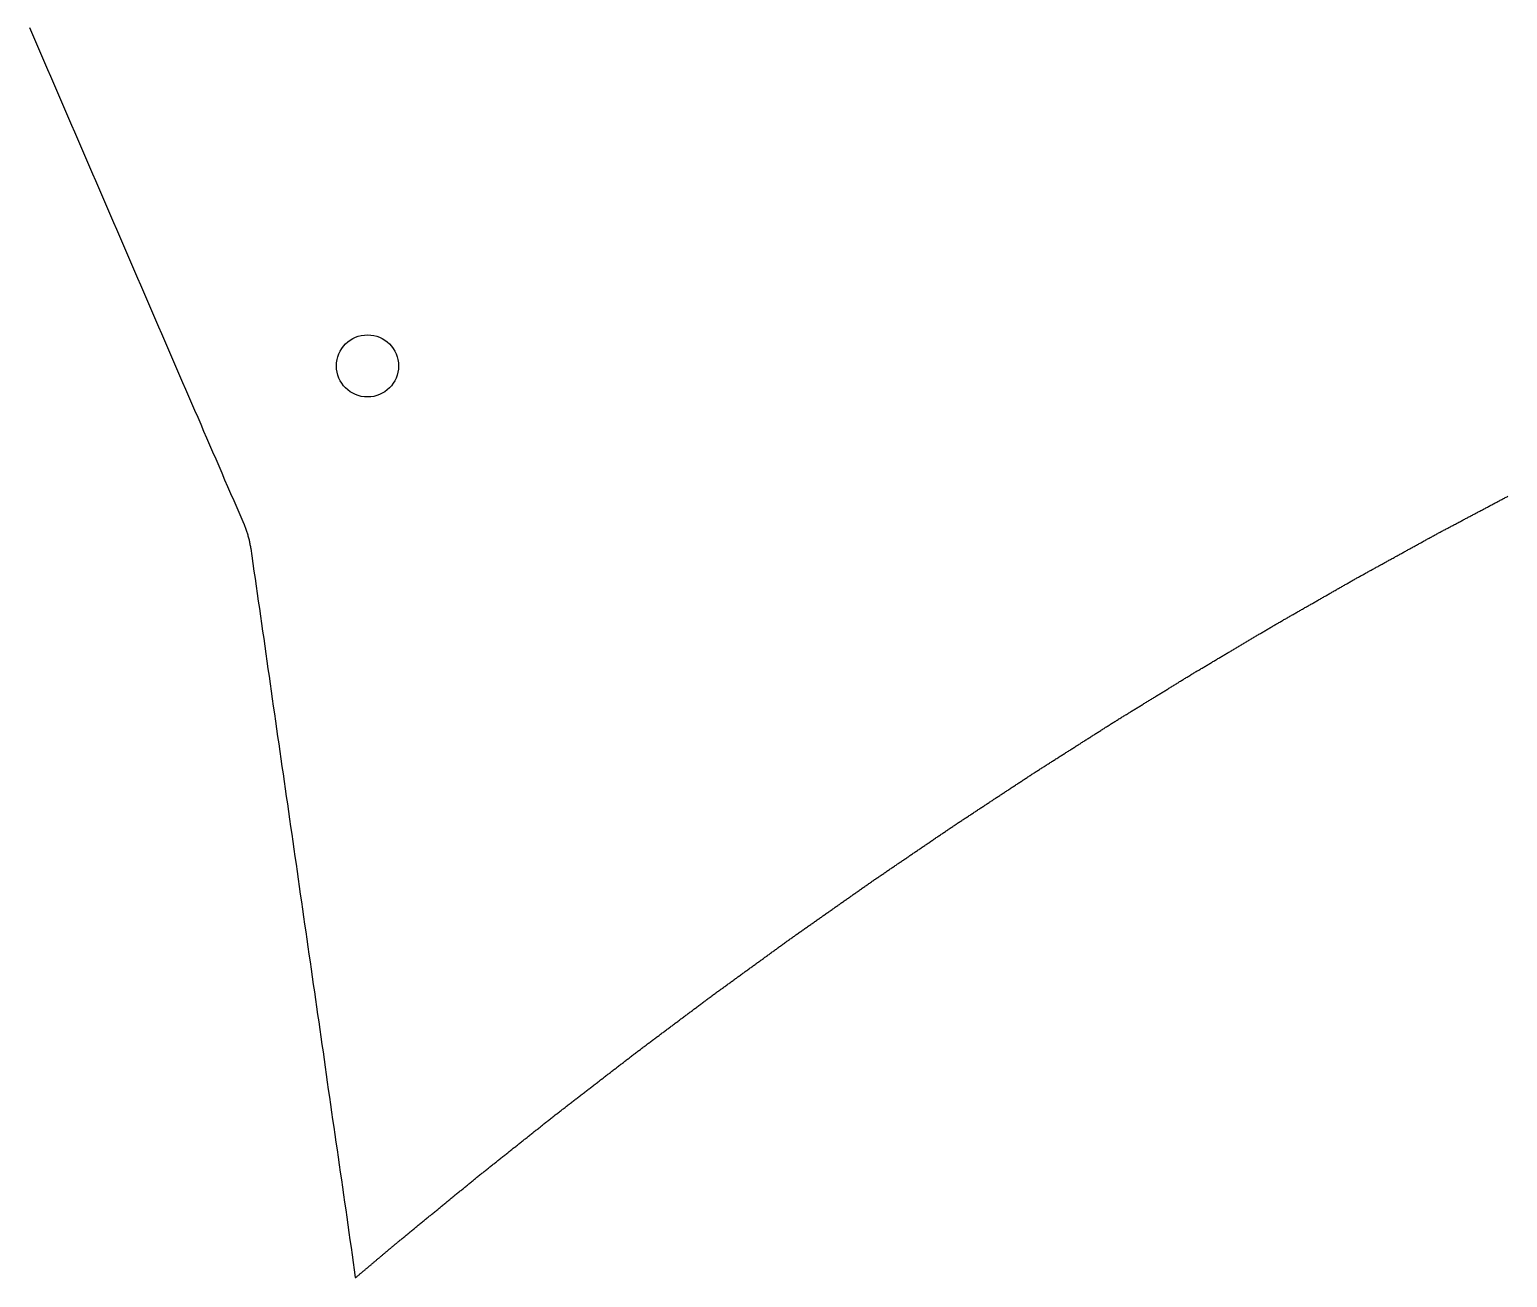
# Model space of a CAD drawing. Extents: x 2 to 292, y 1 to 254.
# Drawn here: x 115.99 to 131.33, y 1.01 to 13.96 of the extents above; entities that cross this region are included whole.
import ezdxf

# ---------------------------------------------------------------- set-up
doc = ezdxf.new("R2010")
doc.units = 0
doc.layers.get('0').update_dxf_attribs({"linetype": 'CONTINUOUS'})
doc.layers.add('DRILLING', color=3, linetype='CONTINUOUS')

msp = doc.modelspace()

# ---------------------------------------------------------------- linework, layer by layer
for points in [[(115.99, 13.9808, 0), (116.021, 13.9086, 0), (116.052, 13.8364, 0), (116.083, 13.7642, 0), (116.114, 13.692, 0), (116.145, 13.6198, 0), (116.177, 13.5476, 0), (116.208, 13.4754, 0), (116.239, 13.4032, 0), (116.27, 13.3311, 0), (116.301, 13.2589, 0), (116.332, 13.1867, 0), (116.364, 13.1145, 0), (116.395, 13.0423, 0), (116.426, 12.9701, 0), (116.457, 12.8979, 0), (116.488, 12.8257, 0), (116.519, 12.7535, 0), (116.551, 12.6814, 0), (116.582, 12.6092, 0), (116.613, 12.537, 0), (116.644, 12.4648, 0), (116.675, 12.3926, 0), (116.706, 12.3204, 0), (116.738, 12.2482, 0), (116.769, 12.176, 0), (116.8, 12.1038, 0), (116.831, 12.0317, 0), (116.862, 11.9595, 0), (116.893, 11.8873, 0), (116.924, 11.8151, 0), (116.956, 11.7429, 0), (116.987, 11.6707, 0), (117.018, 11.5985, 0), (117.049, 11.5263, 0), (117.08, 11.4541, 0), (117.111, 11.3819, 0), (117.143, 11.3098, 0), (117.174, 11.2376, 0), (117.205, 11.1654, 0), (117.236, 11.0932, 0), (117.267, 11.021, 0), (117.298, 10.9488, 0), (117.33, 10.8766, 0), (117.361, 10.8044, 0), (117.392, 10.7322, 0), (117.423, 10.6601, 0), (117.454, 10.5879, 0), (117.485, 10.5157, 0), (117.516, 10.4435, 0), (117.548, 10.3713, 0), (117.579, 10.2991, 0), (117.61, 10.2269, 0), (117.641, 10.1547, 0), (117.672, 10.0825, 0), (117.703, 10.0104, 0), (117.735, 9.93816, 0), (117.766, 9.86597, 0), (117.797, 9.79378, 0), (117.828, 9.72159, 0), (117.859, 9.6494, 0), (117.89, 9.57721, 0), (117.922, 9.50503, 0), (117.953, 9.43284, 0), (117.984, 9.36065, 0), (118.015, 9.28846, 0), (118.046, 9.21627, 0), (118.077, 9.14408, 0), (118.109, 9.07189, 0), (118.14, 8.9997, 0), (118.171, 8.92751, 0), (118.202, 8.85532, 0), (118.216, 8.8228, 0), (118.22, 8.81329, 0), (118.224, 8.80373, 0), (118.228, 8.79412, 0), (118.231, 8.78447, 0), (118.235, 8.77478, 0), (118.238, 8.76505, 0), (118.242, 8.75527, 0), (118.245, 8.74547, 0), (118.248, 8.73562, 0), (118.251, 8.72575, 0), (118.254, 8.71584, 0), (118.257, 8.7059, 0), (118.26, 8.69593, 0), (118.263, 8.68593, 0), (118.265, 8.67591, 0), (118.268, 8.66586, 0), (118.27, 8.65579, 0), (118.272, 8.6457, 0), (118.274, 8.63559, 0), (118.277, 8.62546, 0), (118.278, 8.61532, 0), (118.28, 8.60516, 0), (118.282, 8.59498, 0), (118.284, 8.5848, 0), (118.285, 8.57461, 0)], [(118.285, 8.57461, 0), (118.296, 8.4966, 0), (118.308, 8.4186, 0), (118.319, 8.34059, 0), (118.33, 8.26259, 0), (118.341, 8.18459, 0), (118.352, 8.10658, 0), (118.364, 8.02858, 0), (118.375, 7.95057, 0), (118.386, 7.87257, 0), (118.397, 7.79457, 0), (118.408, 7.71656, 0), (118.42, 7.63856, 0), (118.431, 7.56055, 0), (118.442, 7.48255, 0), (118.453, 7.40455, 0), (118.464, 7.32654, 0), (118.476, 7.24854, 0), (118.487, 7.17053, 0), (118.498, 7.09253, 0), (118.509, 7.01453, 0), (118.52, 6.93652, 0), (118.532, 6.85852, 0), (118.543, 6.78051, 0), (118.554, 6.70251, 0), (118.565, 6.62451, 0), (118.576, 6.5465, 0), (118.588, 6.4685, 0), (118.599, 6.39049, 0), (118.61, 6.31249, 0), (118.621, 6.23449, 0), (118.632, 6.15648, 0), (118.644, 6.07848, 0), (118.655, 6.00047, 0), (118.666, 5.92247, 0), (118.677, 5.84447, 0), (118.688, 5.76646, 0), (118.7, 5.68846, 0), (118.711, 5.61045, 0), (118.722, 5.53245, 0), (118.733, 5.45445, 0), (118.744, 5.37644, 0), (118.756, 5.29844, 0), (118.767, 5.22043, 0), (118.778, 5.14243, 0), (118.789, 5.06443, 0), (118.8, 4.98642, 0), (118.812, 4.90842, 0), (118.823, 4.83041, 0), (118.834, 4.75241, 0), (118.845, 4.67441, 0), (118.856, 4.5964, 0), (118.868, 4.5184, 0), (118.879, 4.44039, 0), (118.89, 4.36239, 0), (118.901, 4.28439, 0), (118.912, 4.20638, 0), (118.924, 4.12838, 0), (118.935, 4.05037, 0), (118.946, 3.97237, 0), (118.957, 3.89437, 0), (118.968, 3.81636, 0), (118.98, 3.73836, 0), (118.991, 3.66035, 0), (119.002, 3.58235, 0), (119.013, 3.50435, 0), (119.024, 3.42634, 0), (119.036, 3.34834, 0), (119.047, 3.27033, 0), (119.058, 3.19233, 0), (119.069, 3.11433, 0), (119.08, 3.03632, 0), (119.091, 2.95832, 0), (119.103, 2.88031, 0), (119.114, 2.80231, 0), (119.125, 2.72431, 0), (119.136, 2.6463, 0), (119.147, 2.5683, 0), (119.159, 2.49029, 0), (119.17, 2.41229, 0), (119.181, 2.33429, 0), (119.192, 2.25628, 0), (119.203, 2.17828, 0), (119.215, 2.10027, 0), (119.226, 2.02227, 0), (119.237, 1.94427, 0), (119.248, 1.86626, 0), (119.259, 1.78826, 0), (119.271, 1.71025, 0), (119.282, 1.63225, 0), (119.293, 1.55425, 0), (119.304, 1.47624, 0), (119.315, 1.39824, 0), (119.327, 1.32023, 0), (119.338, 1.24223, 0), (119.349, 1.16423, 0), (119.36, 1.08622, 0), (119.371, 1.00822, 0), (119.377, 1.00813, 0), (119.381, 1.01214, 0), (119.386, 1.01616, 0), (119.391, 1.02017, 0), (119.396, 1.02419, 0), (119.4, 1.0282, 0), (119.405, 1.03222, 0), (119.41, 1.03623, 0), (119.415, 1.04024, 0), (119.419, 1.04426, 0), (119.424, 1.04827, 0), (119.429, 1.05229, 0), (119.434, 1.0563, 0), (119.438, 1.06031, 0), (119.443, 1.06433, 0), (119.448, 1.06834, 0), (119.453, 1.07236, 0), (119.458, 1.07637, 0), (119.462, 1.08038, 0), (119.467, 1.0844, 0), (119.472, 1.08841, 0), (119.477, 1.09243, 0), (119.481, 1.09644, 0), (119.486, 1.10046, 0), (119.491, 1.10447, 0), (119.496, 1.10848, 0), (119.5, 1.1125, 0), (119.505, 1.11651, 0), (119.51, 1.12053, 0), (119.515, 1.12454, 0), (119.519, 1.12855, 0), (119.524, 1.13257, 0), (119.529, 1.13658, 0), (119.534, 1.1406, 0), (119.539, 1.14461, 0), (119.543, 1.14863, 0), (119.548, 1.15264, 0), (119.553, 1.15665, 0), (119.558, 1.16067, 0), (119.562, 1.16468, 0), (119.567, 1.1687, 0), (119.572, 1.17271, 0), (119.577, 1.17672, 0), (119.581, 1.18074, 0), (119.586, 1.18475, 0), (119.591, 1.18877, 0), (119.596, 1.19278, 0), (119.6, 1.19679, 0), (119.605, 1.20081, 0), (119.61, 1.20482, 0), (119.615, 1.20884, 0), (119.62, 1.21285, 0), (119.624, 1.21687, 0), (119.629, 1.22088, 0), (119.634, 1.22489, 0), (119.639, 1.22891, 0), (119.643, 1.23292, 0), (119.648, 1.23694, 0), (119.653, 1.24095, 0), (119.658, 1.24496, 0), (119.662, 1.24898, 0), (119.667, 1.25299, 0), (119.672, 1.25701, 0), (119.677, 1.26102, 0), (119.681, 1.26504, 0), (119.686, 1.26905, 0), (119.691, 1.27306, 0), (119.696, 1.27708, 0), (119.701, 1.28109, 0), (119.705, 1.28511, 0), (119.71, 1.28912, 0), (119.715, 1.29313, 0), (119.72, 1.29715, 0), (119.724, 1.30116, 0), (119.729, 1.30518, 0), (119.734, 1.30919, 0), (119.739, 1.3132, 0), (119.743, 1.31722, 0), (119.748, 1.32123, 0), (119.753, 1.32525, 0), (119.758, 1.32926, 0), (119.762, 1.33328, 0), (119.767, 1.33729, 0), (119.772, 1.3413, 0), (119.777, 1.34532, 0), (119.782, 1.34933, 0), (119.786, 1.35335, 0), (119.791, 1.35736, 0), (119.796, 1.36137, 0), (119.801, 1.36539, 0), (119.805, 1.3694, 0), (119.81, 1.37342, 0), (119.815, 1.37743, 0), (119.82, 1.38145, 0), (119.824, 1.38546, 0), (119.829, 1.38947, 0), (119.834, 1.39349, 0), (119.842, 1.40004, 0), (119.85, 1.40687, 0), (119.859, 1.4137, 0), (119.867, 1.42052, 0), (119.875, 1.42735, 0), (119.884, 1.43418, 0), (119.892, 1.44101, 0), (119.9, 1.44784, 0), (119.909, 1.45467, 0), (119.917, 1.4615, 0), (119.925, 1.46833, 0), (119.934, 1.47516, 0), (119.942, 1.48199, 0), (119.95, 1.48882, 0), (119.959, 1.49565, 0), (119.967, 1.50248, 0), (119.975, 1.50931, 0), (119.984, 1.51614, 0), (119.992, 1.52297, 0), (120, 1.5298, 0), (120.009, 1.53663, 0), (120.017, 1.54346, 0), (120.025, 1.55029, 0), (120.034, 1.55712, 0), (120.042, 1.56395, 0), (120.05, 1.57078, 0), (120.059, 1.57761, 0), (120.067, 1.58444, 0), (120.075, 1.59127, 0), (120.084, 1.5981, 0), (120.092, 1.60493, 0), (120.101, 1.61176, 0), (120.109, 1.61859, 0), (120.117, 1.62542, 0), (120.126, 1.63225, 0), (120.134, 1.63908, 0), (120.142, 1.64591, 0), (120.151, 1.65274, 0), (120.159, 1.65957, 0), (120.167, 1.66639, 0), (120.176, 1.67322, 0), (120.184, 1.68005, 0), (120.192, 1.68688, 0), (120.201, 1.69371, 0), (120.209, 1.70054, 0), (120.217, 1.70737, 0), (120.226, 1.7142, 0), (120.234, 1.72103, 0), (120.242, 1.72786, 0), (120.251, 1.73469, 0), (120.259, 1.74152, 0), (120.267, 1.74835, 0), (120.276, 1.75518, 0), (120.284, 1.76201, 0), (120.292, 1.76884, 0), (120.301, 1.77567, 0), (120.309, 1.7825, 0), (120.317, 1.78933, 0), (120.326, 1.79616, 0), (120.334, 1.80299, 0), (120.342, 1.80982, 0), (120.351, 1.81665, 0), (120.359, 1.82348, 0), (120.367, 1.83031, 0), (120.376, 1.83714, 0), (120.384, 1.84397, 0), (120.393, 1.8508, 0), (120.401, 1.85763, 0), (120.409, 1.86446, 0), (120.418, 1.87129, 0), (120.426, 1.87812, 0), (120.434, 1.88495, 0), (120.443, 1.89178, 0), (120.451, 1.89861, 0), (120.459, 1.90543, 0), (120.468, 1.91226, 0), (120.476, 1.91909, 0), (120.484, 1.92592, 0), (120.493, 1.93275, 0), (120.501, 1.93958, 0), (120.509, 1.94641, 0), (120.518, 1.95324, 0), (120.526, 1.96007, 0), (120.534, 1.9669, 0), (120.543, 1.97373, 0), (120.551, 1.98056, 0), (120.559, 1.98739, 0), (120.568, 1.99422, 0), (120.576, 2.00105, 0), (120.584, 2.00788, 0), (120.593, 2.01471, 0), (120.601, 2.02154, 0), (120.609, 2.02837, 0), (120.618, 2.0352, 0), (120.626, 2.04203, 0), (120.634, 2.04886, 0), (120.643, 2.05569, 0), (120.651, 2.06237, 0), (120.66, 2.06903, 0), (120.668, 2.07569, 0), (120.676, 2.08235, 0), (120.685, 2.08901, 0), (120.693, 2.09566, 0), (120.701, 2.10232, 0), (120.71, 2.10898, 0), (120.718, 2.11564, 0), (120.727, 2.1223, 0), (120.735, 2.12895, 0), (120.743, 2.13561, 0), (120.752, 2.14227, 0), (120.76, 2.14893, 0), (120.768, 2.15559, 0), (120.777, 2.16225, 0), (120.785, 2.1689, 0), (120.794, 2.17556, 0), (120.802, 2.18222, 0), (120.81, 2.18888, 0), (120.819, 2.19554, 0), (120.827, 2.2022, 0), (120.835, 2.20885, 0), (120.844, 2.21551, 0), (120.852, 2.22217, 0), (120.861, 2.22883, 0), (120.869, 2.23549, 0), (120.877, 2.24214, 0), (120.886, 2.2488, 0), (120.894, 2.25546, 0), (120.902, 2.26212, 0), (120.911, 2.26878, 0), (120.919, 2.27544, 0), (120.927, 2.28209, 0), (120.936, 2.28875, 0), (120.944, 2.29541, 0), (120.953, 2.30207, 0), (120.961, 2.30873, 0), (120.969, 2.31539, 0), (120.978, 2.32204, 0), (120.986, 2.3287, 0), (120.994, 2.33536, 0), (121.003, 2.34202, 0), (121.011, 2.34868, 0), (121.02, 2.35533, 0), (121.028, 2.36199, 0), (121.036, 2.36865, 0), (121.045, 2.37531, 0), (121.053, 2.38197, 0), (121.061, 2.38863, 0), (121.07, 2.39528, 0), (121.078, 2.40194, 0), (121.087, 2.4086, 0), (121.095, 2.41526, 0), (121.103, 2.42192, 0), (121.112, 2.42857, 0), (121.12, 2.43523, 0), (121.128, 2.44189, 0), (121.137, 2.44855, 0), (121.145, 2.45521, 0), (121.154, 2.46187, 0), (121.162, 2.46852, 0), (121.17, 2.47518, 0), (121.179, 2.48184, 0), (121.187, 2.4885, 0), (121.195, 2.49516, 0), (121.204, 2.50182, 0), (121.212, 2.50847, 0), (121.221, 2.51513, 0), (121.229, 2.52179, 0), (121.237, 2.52845, 0), (121.246, 2.53511, 0), (121.254, 2.54176, 0), (121.262, 2.54842, 0), (121.271, 2.55508, 0), (121.279, 2.56174, 0), (121.288, 2.5684, 0), (121.296, 2.57506, 0), (121.304, 2.58171, 0), (121.313, 2.58837, 0), (121.321, 2.59503, 0), (121.329, 2.60169, 0), (121.338, 2.60835, 0), (121.346, 2.61501, 0), (121.355, 2.62166, 0), (121.363, 2.62832, 0), (121.371, 2.63498, 0), (121.38, 2.64164, 0), (121.388, 2.6483, 0), (121.396, 2.65495, 0), (121.405, 2.66161, 0), (121.413, 2.66827, 0), (121.422, 2.67493, 0), (121.43, 2.68159, 0), (121.438, 2.68825, 0), (121.447, 2.6949, 0), (121.455, 2.70156, 0), (121.463, 2.70808, 0), (121.472, 2.71457, 0), (121.48, 2.72106, 0), (121.489, 2.72755, 0), (121.497, 2.73403, 0), (121.506, 2.74052, 0), (121.514, 2.74701, 0), (121.522, 2.75349, 0), (121.531, 2.75998, 0), (121.539, 2.76647, 0), (121.548, 2.77296, 0), (121.556, 2.77944, 0), (121.564, 2.78593, 0), (121.573, 2.79242, 0), (121.581, 2.79891, 0), (121.59, 2.80539, 0), (121.598, 2.81188, 0), (121.606, 2.81837, 0), (121.615, 2.82486, 0), (121.623, 2.83134, 0), (121.632, 2.83783, 0), (121.64, 2.84432, 0), (121.648, 2.8508, 0), (121.657, 2.85729, 0), (121.665, 2.86378, 0), (121.674, 2.87027, 0), (121.682, 2.87675, 0), (121.69, 2.88324, 0), (121.699, 2.88973, 0), (121.707, 2.89622, 0), (121.716, 2.9027, 0), (121.724, 2.90919, 0), (121.732, 2.91568, 0), (121.741, 2.92216, 0), (121.749, 2.92865, 0), (121.758, 2.93514, 0), (121.766, 2.94163, 0), (121.775, 2.94811, 0), (121.783, 2.9546, 0), (121.791, 2.96109, 0), (121.8, 2.96758, 0), (121.808, 2.97406, 0), (121.817, 2.98055, 0), (121.825, 2.98704, 0), (121.833, 2.99353, 0), (121.842, 3.00001, 0), (121.85, 3.0065, 0), (121.859, 3.01299, 0), (121.867, 3.01947, 0), (121.875, 3.02596, 0), (121.884, 3.03245, 0), (121.892, 3.03894, 0), (121.901, 3.04542, 0), (121.909, 3.05191, 0), (121.917, 3.0584, 0), (121.926, 3.06489, 0), (121.934, 3.07137, 0), (121.943, 3.07786, 0), (121.951, 3.08435, 0), (121.959, 3.09084, 0), (121.968, 3.09732, 0), (121.976, 3.10381, 0), (121.985, 3.1103, 0), (121.993, 3.11678, 0), (122.001, 3.12327, 0), (122.01, 3.12976, 0), (122.018, 3.13625, 0), (122.027, 3.14273, 0), (122.035, 3.14922, 0), (122.044, 3.15571, 0), (122.052, 3.1622, 0), (122.06, 3.16868, 0), (122.069, 3.17517, 0), (122.077, 3.18166, 0), (122.086, 3.18814, 0), (122.094, 3.19463, 0), (122.102, 3.20112, 0), (122.111, 3.20761, 0), (122.119, 3.21409, 0), (122.128, 3.22058, 0), (122.136, 3.22707, 0), (122.144, 3.23356, 0), (122.153, 3.24004, 0), (122.161, 3.24653, 0), (122.17, 3.25302, 0), (122.178, 3.25951, 0), (122.186, 3.26599, 0), (122.195, 3.27248, 0), (122.203, 3.27897, 0), (122.212, 3.28545, 0), (122.22, 3.29194, 0), (122.228, 3.29843, 0), (122.237, 3.30492, 0), (122.245, 3.3114, 0), (122.254, 3.31789, 0), (122.262, 3.32438, 0), (122.27, 3.33087, 0), (122.279, 3.33723, 0), (122.287, 3.34354, 0), (122.296, 3.34986, 0), (122.304, 3.35618, 0), (122.313, 3.36249, 0), (122.321, 3.36881, 0), (122.33, 3.37513, 0), (122.338, 3.38144, 0), (122.346, 3.38776, 0), (122.355, 3.39408, 0), (122.363, 3.4004, 0), (122.372, 3.40671, 0), (122.38, 3.41303, 0), (122.389, 3.41935, 0), (122.397, 3.42566, 0), (122.405, 3.43198, 0), (122.414, 3.4383, 0), (122.422, 3.44461, 0), (122.431, 3.45093, 0), (122.439, 3.45725, 0), (122.448, 3.46357, 0), (122.456, 3.46988, 0), (122.465, 3.4762, 0), (122.473, 3.48252, 0), (122.481, 3.48883, 0), (122.49, 3.49515, 0), (122.498, 3.50147, 0), (122.507, 3.50778, 0), (122.515, 3.5141, 0), (122.524, 3.52042, 0), (122.532, 3.52674, 0), (122.54, 3.53305, 0), (122.549, 3.53937, 0), (122.557, 3.54569, 0), (122.566, 3.552, 0), (122.574, 3.55832, 0), (122.583, 3.56464, 0), (122.591, 3.57095, 0), (122.6, 3.57727, 0), (122.608, 3.58359, 0), (122.616, 3.58991, 0), (122.625, 3.59622, 0), (122.633, 3.60254, 0), (122.642, 3.60886, 0), (122.65, 3.61517, 0), (122.659, 3.62149, 0), (122.667, 3.62781, 0), (122.675, 3.63412, 0), (122.684, 3.64044, 0), (122.692, 3.64676, 0), (122.701, 3.65308, 0), (122.709, 3.65939, 0), (122.718, 3.66571, 0), (122.726, 3.67203, 0), (122.735, 3.67834, 0), (122.743, 3.68466, 0), (122.751, 3.69098, 0), (122.76, 3.69729, 0), (122.768, 3.70361, 0), (122.777, 3.70993, 0), (122.785, 3.71625, 0), (122.794, 3.72256, 0), (122.802, 3.72888, 0), (122.811, 3.7352, 0), (122.819, 3.74151, 0), (122.827, 3.74783, 0), (122.836, 3.75415, 0), (122.844, 3.76046, 0), (122.853, 3.76678, 0), (122.861, 3.7731, 0), (122.87, 3.77942, 0), (122.878, 3.78573, 0), (122.886, 3.79205, 0), (122.895, 3.79837, 0), (122.903, 3.80468, 0), (122.912, 3.811, 0), (122.92, 3.81732, 0), (122.929, 3.82363, 0), (122.937, 3.82995, 0), (122.946, 3.83627, 0), (122.954, 3.84259, 0), (122.962, 3.8489, 0), (122.971, 3.85522, 0), (122.979, 3.86154, 0), (122.988, 3.86785, 0), (122.996, 3.87417, 0), (123.005, 3.88049, 0), (123.013, 3.88681, 0), (123.021, 3.89312, 0), (123.03, 3.89944, 0), (123.038, 3.90576, 0), (123.047, 3.91207, 0), (123.055, 3.91839, 0), (123.064, 3.92471, 0), (123.072, 3.93102, 0), (123.081, 3.93734, 0), (123.089, 3.94366, 0), (123.097, 3.94986, 0), (123.106, 3.956, 0), (123.114, 3.96215, 0), (123.123, 3.9683, 0), (123.131, 3.97445, 0), (123.14, 3.98059, 0), (123.148, 3.98674, 0), (123.157, 3.99289, 0), (123.165, 3.99903, 0), (123.174, 4.00518, 0), (123.182, 4.01133, 0), (123.191, 4.01748, 0), (123.199, 4.02362, 0), (123.208, 4.02977, 0), (123.216, 4.03592, 0), (123.224, 4.04207, 0), (123.233, 4.04821, 0), (123.241, 4.05436, 0), (123.25, 4.06051, 0), (123.258, 4.06666, 0), (123.267, 4.0728, 0), (123.275, 4.07895, 0), (123.284, 4.0851, 0), (123.292, 4.09124, 0), (123.301, 4.09739, 0), (123.309, 4.10354, 0), (123.318, 4.10969, 0), (123.326, 4.11583, 0), (123.335, 4.12198, 0), (123.343, 4.12813, 0), (123.352, 4.13428, 0), (123.36, 4.14042, 0), (123.368, 4.14657, 0), (123.377, 4.15272, 0), (123.385, 4.15887, 0), (123.394, 4.16501, 0), (123.402, 4.17116, 0), (123.411, 4.17731, 0), (123.419, 4.18345, 0), (123.428, 4.1896, 0), (123.436, 4.19575, 0), (123.445, 4.2019, 0), (123.453, 4.20804, 0), (123.462, 4.21419, 0), (123.47, 4.22034, 0), (123.479, 4.22649, 0), (123.487, 4.23263, 0), (123.496, 4.23878, 0), (123.504, 4.24493, 0), (123.512, 4.25107, 0), (123.521, 4.25722, 0), (123.529, 4.26337, 0), (123.538, 4.26952, 0), (123.546, 4.27566, 0), (123.555, 4.28181, 0), (123.563, 4.28796, 0), (123.572, 4.29411, 0), (123.58, 4.30025, 0), (123.589, 4.3064, 0), (123.597, 4.31255, 0), (123.606, 4.3187, 0), (123.614, 4.32484, 0), (123.623, 4.33099, 0), (123.631, 4.33714, 0), (123.64, 4.34328, 0), (123.648, 4.34943, 0), (123.656, 4.35558, 0), (123.665, 4.36173, 0), (123.673, 4.36787, 0), (123.682, 4.37402, 0), (123.69, 4.38017, 0), (123.699, 4.38632, 0), (123.707, 4.39246, 0), (123.716, 4.39861, 0), (123.724, 4.40476, 0), (123.733, 4.41091, 0), (123.741, 4.41705, 0), (123.75, 4.4232, 0), (123.758, 4.42935, 0), (123.767, 4.43549, 0), (123.775, 4.44164, 0), (123.784, 4.44779, 0), (123.792, 4.45394, 0), (123.8, 4.46008, 0), (123.809, 4.46623, 0), (123.817, 4.47238, 0), (123.826, 4.47853, 0), (123.834, 4.48467, 0), (123.843, 4.49082, 0), (123.851, 4.49697, 0), (123.86, 4.50312, 0), (123.868, 4.50926, 0), (123.877, 4.51541, 0), (123.885, 4.52156, 0), (123.894, 4.5277, 0), (123.902, 4.53385, 0), (123.911, 4.54, 0), (123.919, 4.54604, 0), (123.928, 4.55201, 0), (123.936, 4.55799, 0), (123.945, 4.56397, 0), (123.953, 4.56995, 0), (123.962, 4.57593, 0), (123.97, 4.58191, 0), (123.979, 4.58788, 0), (123.987, 4.59386, 0), (123.996, 4.59984, 0), (124.004, 4.60582, 0), (124.013, 4.6118, 0), (124.021, 4.61778, 0), (124.03, 4.62375, 0), (124.038, 4.62973, 0), (124.047, 4.63571, 0), (124.055, 4.64169, 0), (124.064, 4.64767, 0), (124.072, 4.65365, 0), (124.081, 4.65962, 0), (124.089, 4.6656, 0), (124.098, 4.67158, 0), (124.106, 4.67756, 0), (124.115, 4.68354, 0), (124.123, 4.68951, 0), (124.132, 4.69549, 0), (124.14, 4.70147, 0), (124.149, 4.70745, 0), (124.157, 4.71343, 0), (124.166, 4.71941, 0), (124.174, 4.72538, 0), (124.183, 4.73136, 0), (124.191, 4.73734, 0), (124.2, 4.74332, 0), (124.208, 4.7493, 0), (124.217, 4.75528, 0), (124.225, 4.76125, 0), (124.234, 4.76723, 0), (124.242, 4.77321, 0), (124.251, 4.77919, 0), (124.259, 4.78517, 0), (124.268, 4.79115, 0), (124.276, 4.79712, 0), (124.285, 4.8031, 0), (124.293, 4.80908, 0), (124.302, 4.81506, 0), (124.31, 4.82104, 0), (124.319, 4.82701, 0), (124.327, 4.83299, 0), (124.336, 4.83897, 0), (124.344, 4.84495, 0), (124.353, 4.85093, 0), (124.361, 4.85691, 0), (124.37, 4.86288, 0), (124.378, 4.86886, 0), (124.387, 4.87484, 0), (124.395, 4.88082, 0), (124.404, 4.8868, 0), (124.412, 4.89278, 0), (124.421, 4.89875, 0), (124.429, 4.90473, 0), (124.438, 4.91071, 0), (124.446, 4.91669, 0), (124.455, 4.92267, 0), (124.463, 4.92864, 0), (124.472, 4.93462, 0), (124.48, 4.9406, 0), (124.489, 4.94658, 0), (124.497, 4.95256, 0), (124.506, 4.95854, 0), (124.514, 4.96451, 0), (124.523, 4.97049, 0), (124.531, 4.97647, 0), (124.54, 4.98245, 0), (124.548, 4.98843, 0), (124.557, 4.99441, 0), (124.565, 5.00038, 0), (124.574, 5.00636, 0), (124.582, 5.01234, 0), (124.591, 5.01832, 0), (124.599, 5.0243, 0), (124.608, 5.03028, 0), (124.616, 5.03625, 0), (124.625, 5.04223, 0), (124.633, 5.04821, 0), (124.642, 5.05419, 0), (124.65, 5.06017, 0), (124.659, 5.06614, 0), (124.667, 5.07212, 0), (124.676, 5.0781, 0), (124.684, 5.08408, 0), (124.693, 5.09006, 0), (124.701, 5.09604, 0), (124.71, 5.10201, 0), (124.718, 5.10799, 0), (124.727, 5.11397, 0), (124.735, 5.11995, 0), (124.744, 5.12583, 0), (124.752, 5.13164, 0), (124.761, 5.13745, 0), (124.769, 5.14326, 0), (124.778, 5.14907, 0), (124.786, 5.15488, 0), (124.795, 5.16069, 0), (124.804, 5.1665, 0), (124.812, 5.17231, 0), (124.821, 5.17812, 0), (124.829, 5.18392, 0), (124.838, 5.18973, 0), (124.846, 5.19554, 0), (124.855, 5.20135, 0), (124.863, 5.20716, 0), (124.872, 5.21297, 0), (124.88, 5.21878, 0), (124.889, 5.22459, 0), (124.897, 5.2304, 0), (124.906, 5.23621, 0), (124.914, 5.24202, 0), (124.923, 5.24783, 0), (124.932, 5.25364, 0), (124.94, 5.25945, 0), (124.949, 5.26526, 0), (124.957, 5.27107, 0), (124.966, 5.27688, 0), (124.974, 5.28269, 0), (124.983, 5.2885, 0), (124.991, 5.29431, 0), (125, 5.30012, 0), (125.008, 5.30593, 0), (125.017, 5.31174, 0), (125.025, 5.31755, 0), (125.034, 5.32336, 0), (125.043, 5.32917, 0), (125.051, 5.33498, 0), (125.06, 5.34079, 0), (125.068, 5.3466, 0), (125.077, 5.35241, 0), (125.085, 5.35822, 0), (125.094, 5.36403, 0), (125.102, 5.36984, 0), (125.111, 5.37565, 0), (125.119, 5.38146, 0), (125.128, 5.38727, 0), (125.136, 5.39308, 0), (125.145, 5.39889, 0), (125.153, 5.4047, 0), (125.162, 5.41051, 0), (125.171, 5.41632, 0), (125.179, 5.42213, 0), (125.188, 5.42794, 0), (125.196, 5.43375, 0), (125.205, 5.43956, 0), (125.213, 5.44537, 0), (125.222, 5.45118, 0), (125.23, 5.45699, 0), (125.239, 5.4628, 0), (125.247, 5.46861, 0), (125.256, 5.47442, 0), (125.264, 5.48023, 0), (125.273, 5.48604, 0), (125.281, 5.49185, 0), (125.29, 5.49766, 0), (125.299, 5.50347, 0), (125.307, 5.50928, 0), (125.316, 5.51509, 0), (125.324, 5.5209, 0), (125.333, 5.52671, 0), (125.341, 5.53252, 0), (125.35, 5.53833, 0), (125.358, 5.54414, 0), (125.367, 5.54994, 0), (125.375, 5.55575, 0), (125.384, 5.56156, 0), (125.392, 5.56737, 0), (125.401, 5.57318, 0), (125.409, 5.57899, 0), (125.418, 5.5848, 0), (125.427, 5.59061, 0), (125.435, 5.59642, 0), (125.444, 5.60223, 0), (125.452, 5.60804, 0), (125.461, 5.61385, 0), (125.469, 5.61966, 0), (125.478, 5.62547, 0), (125.486, 5.63128, 0), (125.495, 5.63709, 0), (125.503, 5.6429, 0), (125.512, 5.64871, 0), (125.52, 5.65452, 0), (125.529, 5.66033, 0), (125.538, 5.66614, 0), (125.546, 5.67195, 0), (125.555, 5.67776, 0), (125.563, 5.68357, 0), (125.572, 5.68929, 0), (125.58, 5.69493, 0), (125.589, 5.70057, 0), (125.597, 5.70622, 0), (125.606, 5.71186, 0), (125.615, 5.7175, 0), (125.623, 5.72314, 0), (125.632, 5.72878, 0), (125.64, 5.73443, 0), (125.649, 5.74007, 0), (125.657, 5.74571, 0), (125.666, 5.75135, 0), (125.674, 5.75699, 0), (125.683, 5.76264, 0), (125.692, 5.76828, 0), (125.7, 5.77392, 0), (125.709, 5.77956, 0), (125.717, 5.7852, 0), (125.726, 5.79085, 0), (125.734, 5.79649, 0), (125.743, 5.80213, 0), (125.752, 5.80777, 0), (125.76, 5.81341, 0), (125.769, 5.81906, 0), (125.777, 5.8247, 0), (125.786, 5.83034, 0), (125.794, 5.83598, 0), (125.803, 5.84162, 0), (125.812, 5.84727, 0), (125.82, 5.85291, 0), (125.829, 5.85855, 0), (125.837, 5.86419, 0), (125.846, 5.86984, 0), (125.854, 5.87548, 0), (125.863, 5.88112, 0), (125.872, 5.88676, 0), (125.88, 5.8924, 0), (125.889, 5.89805, 0), (125.897, 5.90369, 0), (125.906, 5.90933, 0), (125.914, 5.91497, 0), (125.923, 5.92061, 0), (125.931, 5.92626, 0), (125.94, 5.9319, 0), (125.949, 5.93754, 0), (125.957, 5.94318, 0), (125.966, 5.94882, 0), (125.974, 5.95447, 0), (125.983, 5.96011, 0), (125.991, 5.96575, 0), (126, 5.97139, 0), (126.009, 5.97703, 0), (126.017, 5.98268, 0), (126.026, 5.98832, 0), (126.034, 5.99396, 0), (126.043, 5.9996, 0), (126.051, 6.00524, 0), (126.06, 6.01089, 0), (126.069, 6.01653, 0), (126.077, 6.02217, 0), (126.086, 6.02781, 0), (126.094, 6.03346, 0), (126.103, 6.0391, 0), (126.111, 6.04474, 0), (126.12, 6.05038, 0), (126.129, 6.05602, 0), (126.137, 6.06167, 0), (126.146, 6.06731, 0), (126.154, 6.07295, 0), (126.163, 6.07859, 0), (126.171, 6.08423, 0), (126.18, 6.08988, 0), (126.188, 6.09552, 0), (126.197, 6.10116, 0), (126.206, 6.1068, 0), (126.214, 6.11244, 0), (126.223, 6.11809, 0), (126.231, 6.12373, 0), (126.24, 6.12937, 0), (126.248, 6.13501, 0), (126.257, 6.14065, 0), (126.266, 6.1463, 0), (126.274, 6.15194, 0), (126.283, 6.15758, 0), (126.291, 6.16322, 0), (126.3, 6.16886, 0), (126.308, 6.17451, 0), (126.317, 6.18015, 0), (126.326, 6.18579, 0), (126.334, 6.19143, 0), (126.343, 6.19708, 0), (126.351, 6.20272, 0), (126.36, 6.20836, 0), (126.368, 6.214, 0), (126.377, 6.21964, 0), (126.386, 6.22529, 0), (126.394, 6.23093, 0), (126.403, 6.23649, 0), (126.411, 6.24196, 0), (126.42, 6.24744, 0), (126.428, 6.25291, 0), (126.437, 6.25839, 0), (126.446, 6.26386, 0), (126.454, 6.26934, 0), (126.463, 6.27481, 0), (126.471, 6.28029, 0), (126.48, 6.28576, 0), (126.489, 6.29124, 0), (126.497, 6.29671, 0), (126.506, 6.30219, 0), (126.514, 6.30766, 0), (126.523, 6.31314, 0), (126.532, 6.31861, 0), (126.54, 6.32409, 0), (126.549, 6.32956, 0), (126.557, 6.33504, 0), (126.566, 6.34051, 0), (126.575, 6.34599, 0), (126.583, 6.35146, 0), (126.592, 6.35694, 0), (126.6, 6.36241, 0), (126.609, 6.36789, 0), (126.618, 6.37336, 0), (126.626, 6.37884, 0), (126.635, 6.38431, 0), (126.643, 6.38979, 0), (126.652, 6.39526, 0), (126.661, 6.40074, 0), (126.669, 6.40621, 0), (126.678, 6.41168, 0), (126.686, 6.41716, 0), (126.695, 6.42263, 0), (126.704, 6.42811, 0), (126.712, 6.43358, 0), (126.721, 6.43906, 0), (126.729, 6.44453, 0), (126.738, 6.45001, 0), (126.747, 6.45548, 0), (126.755, 6.46096, 0), (126.764, 6.46643, 0), (126.772, 6.47191, 0), (126.781, 6.47738, 0), (126.79, 6.48286, 0), (126.798, 6.48833, 0), (126.807, 6.49381, 0), (126.815, 6.49928, 0), (126.824, 6.50476, 0), (126.833, 6.51023, 0), (126.841, 6.51571, 0), (126.85, 6.52118, 0), (126.858, 6.52666, 0), (126.867, 6.53213, 0), (126.876, 6.53761, 0), (126.884, 6.54308, 0), (126.893, 6.54856, 0), (126.901, 6.55403, 0), (126.91, 6.55951, 0), (126.919, 6.56498, 0), (126.927, 6.57046, 0), (126.936, 6.57593, 0), (126.944, 6.58141, 0), (126.953, 6.58688, 0), (126.962, 6.59236, 0), (126.97, 6.59783, 0), (126.979, 6.60331, 0), (126.987, 6.60878, 0), (126.996, 6.61426, 0), (127.005, 6.61973, 0), (127.013, 6.62521, 0), (127.022, 6.63068, 0), (127.03, 6.63616, 0), (127.039, 6.64163, 0), (127.048, 6.64711, 0), (127.056, 6.65258, 0), (127.065, 6.65806, 0), (127.073, 6.66353, 0), (127.082, 6.66901, 0), (127.091, 6.67448, 0), (127.099, 6.67996, 0), (127.108, 6.68543, 0), (127.116, 6.69091, 0), (127.125, 6.69638, 0), (127.134, 6.70186, 0), (127.142, 6.70733, 0), (127.151, 6.71281, 0), (127.159, 6.71828, 0), (127.168, 6.72376, 0), (127.177, 6.72923, 0), (127.185, 6.73471, 0), (127.194, 6.74018, 0), (127.202, 6.74566, 0), (127.211, 6.75113, 0), (127.22, 6.75661, 0), (127.228, 6.76208, 0), (127.237, 6.76748, 0), (127.245, 6.77279, 0), (127.254, 6.7781, 0), (127.263, 6.78341, 0), (127.271, 6.78872, 0), (127.28, 6.79402, 0), (127.289, 6.79933, 0), (127.297, 6.80464, 0), (127.306, 6.80995, 0), (127.315, 6.81526, 0), (127.323, 6.82057, 0), (127.332, 6.82588, 0), (127.34, 6.83118, 0), (127.349, 6.83649, 0), (127.358, 6.8418, 0), (127.366, 6.84711, 0), (127.375, 6.85242, 0), (127.384, 6.85773, 0), (127.392, 6.86304, 0), (127.401, 6.86834, 0), (127.409, 6.87365, 0), (127.418, 6.87896, 0), (127.427, 6.88427, 0), (127.435, 6.88958, 0), (127.444, 6.89489, 0), (127.453, 6.9002, 0), (127.461, 6.9055, 0), (127.47, 6.91081, 0), (127.479, 6.91612, 0), (127.487, 6.92143, 0), (127.496, 6.92674, 0), (127.504, 6.93205, 0), (127.513, 6.93735, 0), (127.522, 6.94266, 0), (127.53, 6.94797, 0), (127.539, 6.95328, 0), (127.548, 6.95859, 0), (127.556, 6.9639, 0), (127.565, 6.96921, 0), (127.574, 6.97451, 0), (127.582, 6.97982, 0), (127.591, 6.98513, 0), (127.599, 6.99044, 0), (127.608, 6.99575, 0), (127.617, 7.00106, 0), (127.625, 7.00637, 0), (127.634, 7.01167, 0), (127.643, 7.01698, 0), (127.651, 7.02229, 0), (127.66, 7.0276, 0), (127.668, 7.03291, 0), (127.677, 7.03822, 0), (127.686, 7.04352, 0), (127.694, 7.04883, 0), (127.703, 7.05414, 0), (127.712, 7.05945, 0), (127.72, 7.06476, 0), (127.729, 7.07007, 0), (127.738, 7.07538, 0), (127.746, 7.08068, 0), (127.755, 7.08599, 0), (127.763, 7.0913, 0), (127.772, 7.09661, 0), (127.781, 7.10192, 0), (127.789, 7.10723, 0), (127.798, 7.11254, 0), (127.807, 7.11784, 0), (127.815, 7.12315, 0), (127.824, 7.12846, 0), (127.832, 7.13377, 0), (127.841, 7.13908, 0), (127.85, 7.14439, 0), (127.858, 7.14969, 0), (127.867, 7.155, 0), (127.876, 7.16031, 0), (127.884, 7.16562, 0), (127.893, 7.17093, 0), (127.902, 7.17624, 0), (127.91, 7.18155, 0), (127.919, 7.18685, 0), (127.927, 7.19216, 0), (127.936, 7.19747, 0), (127.945, 7.20278, 0), (127.953, 7.20809, 0), (127.962, 7.2134, 0), (127.971, 7.21871, 0), (127.979, 7.22401, 0), (127.988, 7.22932, 0), (127.996, 7.23463, 0), (128.005, 7.23994, 0), (128.014, 7.24525, 0), (128.022, 7.25056, 0), (128.031, 7.25587, 0), (128.04, 7.26117, 0), (128.048, 7.26648, 0), (128.057, 7.27179, 0), (128.066, 7.2771, 0), (128.074, 7.28234, 0), (128.083, 7.28748, 0), (128.092, 7.29263, 0), (128.1, 7.29777, 0), (128.109, 7.30291, 0), (128.118, 7.30805, 0), (128.126, 7.3132, 0), (128.135, 7.31834, 0), (128.144, 7.32348, 0), (128.152, 7.32863, 0), (128.161, 7.33377, 0), (128.17, 7.33891, 0), (128.178, 7.34405, 0), (128.187, 7.3492, 0), (128.196, 7.35434, 0), (128.204, 7.35948, 0), (128.213, 7.36462, 0), (128.222, 7.36977, 0), (128.23, 7.37491, 0), (128.239, 7.38005, 0), (128.248, 7.3852, 0), (128.256, 7.39034, 0), (128.265, 7.39548, 0), (128.273, 7.40062, 0), (128.282, 7.40577, 0), (128.291, 7.41091, 0), (128.299, 7.41605, 0), (128.308, 7.42119, 0), (128.317, 7.42634, 0), (128.325, 7.43148, 0), (128.334, 7.43662, 0), (128.343, 7.44177, 0), (128.351, 7.44691, 0), (128.36, 7.45205, 0), (128.369, 7.45719, 0), (128.377, 7.46234, 0), (128.386, 7.46748, 0), (128.395, 7.47262, 0), (128.403, 7.47776, 0), (128.412, 7.48291, 0), (128.421, 7.48805, 0), (128.429, 7.49319, 0), (128.438, 7.49834, 0), (128.447, 7.50348, 0), (128.455, 7.50862, 0), (128.464, 7.51376, 0), (128.473, 7.51891, 0), (128.481, 7.52405, 0), (128.49, 7.52919, 0), (128.499, 7.53433, 0), (128.507, 7.53948, 0), (128.516, 7.54462, 0), (128.525, 7.54976, 0), (128.533, 7.55491, 0), (128.542, 7.56005, 0), (128.551, 7.56519, 0), (128.559, 7.57033, 0), (128.568, 7.57548, 0), (128.577, 7.58062, 0), (128.585, 7.58576, 0), (128.594, 7.5909, 0), (128.603, 7.59605, 0), (128.611, 7.60119, 0), (128.62, 7.60633, 0), (128.629, 7.61148, 0), (128.637, 7.61662, 0), (128.646, 7.62176, 0), (128.655, 7.6269, 0), (128.663, 7.63205, 0), (128.672, 7.63719, 0), (128.681, 7.64233, 0), (128.689, 7.64747, 0), (128.698, 7.65262, 0), (128.707, 7.65776, 0), (128.715, 7.6629, 0), (128.724, 7.66805, 0), (128.733, 7.67319, 0), (128.741, 7.67833, 0), (128.75, 7.68347, 0), (128.759, 7.68862, 0), (128.767, 7.69376, 0), (128.776, 7.6989, 0), (128.785, 7.70404, 0), (128.793, 7.70919, 0), (128.802, 7.71433, 0), (128.811, 7.71947, 0), (128.819, 7.72462, 0), (128.828, 7.72976, 0), (128.837, 7.7349, 0), (128.845, 7.74004, 0), (128.854, 7.74519, 0), (128.863, 7.75033, 0), (128.871, 7.75547, 0), (128.88, 7.76061, 0), (128.889, 7.76576, 0), (128.897, 7.7709, 0), (128.906, 7.77604, 0), (128.915, 7.78113, 0), (128.923, 7.7861, 0), (128.932, 7.79108, 0), (128.941, 7.79606, 0), (128.95, 7.80104, 0), (128.958, 7.80602, 0), (128.967, 7.81099, 0), (128.976, 7.81597, 0), (128.984, 7.82095, 0), (128.993, 7.82593, 0), (129.002, 7.8309, 0), (129.01, 7.83588, 0), (129.019, 7.84086, 0), (129.028, 7.84584, 0), (129.037, 7.85081, 0), (129.045, 7.85579, 0), (129.054, 7.86077, 0), (129.063, 7.86575, 0), (129.071, 7.87072, 0), (129.08, 7.8757, 0), (129.089, 7.88068, 0), (129.097, 7.88566, 0), (129.106, 7.89063, 0), (129.115, 7.89561, 0), (129.124, 7.90059, 0), (129.132, 7.90557, 0), (129.141, 7.91054, 0), (129.15, 7.91552, 0), (129.158, 7.9205, 0), (129.167, 7.92548, 0), (129.176, 7.93045, 0), (129.184, 7.93543, 0), (129.193, 7.94041, 0), (129.202, 7.94539, 0), (129.211, 7.95037, 0), (129.219, 7.95534, 0), (129.228, 7.96032, 0), (129.237, 7.9653, 0), (129.245, 7.97028, 0), (129.254, 7.97525, 0), (129.263, 7.98023, 0), (129.271, 7.98521, 0), (129.28, 7.99019, 0), (129.289, 7.99516, 0), (129.298, 8.00014, 0), (129.306, 8.00512, 0), (129.315, 8.0101, 0), (129.324, 8.01507, 0), (129.332, 8.02005, 0), (129.341, 8.02503, 0), (129.35, 8.03001, 0), (129.358, 8.03498, 0), (129.367, 8.03996, 0), (129.376, 8.04494, 0), (129.385, 8.04992, 0), (129.393, 8.05489, 0), (129.402, 8.05987, 0), (129.411, 8.06485, 0), (129.419, 8.06983, 0), (129.428, 8.0748, 0), (129.437, 8.07978, 0), (129.445, 8.08476, 0), (129.454, 8.08974, 0), (129.463, 8.09472, 0), (129.471, 8.09969, 0), (129.48, 8.10467, 0), (129.489, 8.10965, 0), (129.498, 8.11463, 0), (129.506, 8.1196, 0), (129.515, 8.12458, 0), (129.524, 8.12956, 0), (129.532, 8.13454, 0), (129.541, 8.13951, 0), (129.55, 8.14449, 0), (129.558, 8.14947, 0), (129.567, 8.15445, 0), (129.576, 8.15942, 0), (129.585, 8.1644, 0), (129.593, 8.16938, 0), (129.602, 8.17436, 0), (129.611, 8.17933, 0), (129.619, 8.18431, 0), (129.628, 8.18929, 0), (129.637, 8.19427, 0), (129.645, 8.19924, 0), (129.654, 8.20422, 0), (129.663, 8.2092, 0), (129.672, 8.21418, 0), (129.68, 8.21915, 0), (129.689, 8.22413, 0), (129.698, 8.22911, 0), (129.706, 8.23409, 0), (129.715, 8.23907, 0), (129.724, 8.24404, 0), (129.732, 8.24902, 0), (129.741, 8.254, 0), (129.75, 8.25898, 0), (129.759, 8.2639, 0), (129.767, 8.26872, 0), (129.776, 8.27353, 0), (129.785, 8.27834, 0), (129.793, 8.28316, 0), (129.802, 8.28797, 0), (129.811, 8.29278, 0), (129.82, 8.2976, 0), (129.828, 8.30241, 0), (129.837, 8.30722, 0), (129.846, 8.31203, 0), (129.855, 8.31685, 0), (129.863, 8.32166, 0), (129.872, 8.32647, 0), (129.881, 8.33129, 0), (129.89, 8.3361, 0), (129.898, 8.34091, 0), (129.907, 8.34573, 0), (129.916, 8.35054, 0), (129.924, 8.35535, 0), (129.933, 8.36017, 0), (129.942, 8.36498, 0), (129.951, 8.36979, 0), (129.959, 8.37461, 0), (129.968, 8.37942, 0), (129.977, 8.38423, 0), (129.986, 8.38904, 0), (129.994, 8.39386, 0), (130.003, 8.39867, 0), (130.012, 8.40348, 0), (130.021, 8.4083, 0), (130.029, 8.41311, 0), (130.038, 8.41792, 0), (130.047, 8.42274, 0), (130.055, 8.42755, 0), (130.064, 8.43236, 0), (130.073, 8.43718, 0), (130.082, 8.44199, 0), (130.09, 8.4468, 0), (130.099, 8.45162, 0), (130.108, 8.45643, 0), (130.117, 8.46124, 0), (130.125, 8.46605, 0), (130.134, 8.47087, 0), (130.143, 8.47568, 0), (130.152, 8.48049, 0), (130.16, 8.48531, 0), (130.169, 8.49012, 0), (130.178, 8.49493, 0), (130.186, 8.49975, 0), (130.195, 8.50456, 0), (130.204, 8.50937, 0), (130.213, 8.51419, 0), (130.221, 8.519, 0), (130.23, 8.52381, 0), (130.239, 8.52862, 0), (130.248, 8.53344, 0), (130.256, 8.53825, 0), (130.265, 8.54306, 0), (130.274, 8.54788, 0), (130.283, 8.55269, 0), (130.291, 8.5575, 0), (130.3, 8.56232, 0), (130.309, 8.56713, 0), (130.317, 8.57194, 0), (130.326, 8.57676, 0), (130.335, 8.58157, 0), (130.344, 8.58638, 0), (130.352, 8.5912, 0), (130.361, 8.59601, 0), (130.37, 8.60082, 0), (130.379, 8.60563, 0), (130.387, 8.61045, 0), (130.396, 8.61526, 0), (130.405, 8.62007, 0), (130.414, 8.62489, 0), (130.422, 8.6297, 0), (130.431, 8.63451, 0), (130.44, 8.63933, 0), (130.448, 8.64414, 0), (130.457, 8.64895, 0), (130.466, 8.65377, 0), (130.475, 8.65858, 0), (130.483, 8.66339, 0), (130.492, 8.66821, 0), (130.501, 8.67302, 0), (130.51, 8.67783, 0), (130.518, 8.68264, 0), (130.527, 8.68746, 0), (130.536, 8.69227, 0), (130.545, 8.69708, 0), (130.553, 8.7019, 0), (130.562, 8.70671, 0), (130.571, 8.71152, 0), (130.579, 8.71634, 0), (130.588, 8.72115, 0), (130.597, 8.72596, 0), (130.606, 8.73073, 0), (130.614, 8.73538, 0), (130.623, 8.74003, 0), (130.632, 8.74468, 0), (130.641, 8.74933, 0), (130.649, 8.75398, 0), (130.658, 8.75863, 0), (130.667, 8.76328, 0), (130.676, 8.76793, 0), (130.685, 8.77258, 0), (130.693, 8.77723, 0), (130.702, 8.78188, 0), (130.711, 8.78653, 0), (130.72, 8.79118, 0), (130.728, 8.79582, 0), (130.737, 8.80047, 0), (130.746, 8.80512, 0), (130.755, 8.80977, 0), (130.763, 8.81442, 0), (130.772, 8.81907, 0), (130.781, 8.82372, 0), (130.79, 8.82837, 0), (130.799, 8.83302, 0), (130.807, 8.83767, 0), (130.816, 8.84232, 0), (130.825, 8.84697, 0), (130.834, 8.85162, 0), (130.842, 8.85627, 0), (130.851, 8.86091, 0), (130.86, 8.86556, 0), (130.869, 8.87021, 0), (130.877, 8.87486, 0), (130.886, 8.87951, 0), (130.895, 8.88416, 0), (130.904, 8.88881, 0), (130.913, 8.89346, 0), (130.921, 8.89811, 0), (130.93, 8.90276, 0), (130.939, 8.90741, 0), (130.948, 8.91206, 0), (130.956, 8.91671, 0), (130.965, 8.92136, 0), (130.974, 8.926, 0), (130.983, 8.93065, 0), (130.991, 8.9353, 0), (131, 8.93995, 0), (131.009, 8.9446, 0), (131.018, 8.94925, 0), (131.026, 8.9539, 0), (131.035, 8.95855, 0), (131.044, 8.9632, 0), (131.053, 8.96785, 0), (131.062, 8.9725, 0), (131.07, 8.97715, 0), (131.079, 8.9818, 0), (131.088, 8.98645, 0), (131.097, 8.99109, 0), (131.105, 8.99574, 0), (131.114, 9.00039, 0), (131.123, 9.00504, 0), (131.132, 9.00969, 0), (131.14, 9.01434, 0), (131.149, 9.01899, 0), (131.158, 9.02364, 0), (131.167, 9.02829, 0), (131.176, 9.03294, 0), (131.184, 9.03759, 0), (131.193, 9.04224, 0), (131.202, 9.04689, 0), (131.211, 9.05154, 0), (131.219, 9.05618, 0), (131.228, 9.06083, 0), (131.237, 9.06548, 0), (131.246, 9.07013, 0), (131.254, 9.07478, 0), (131.263, 9.07943, 0), (131.272, 9.08408, 0), (131.281, 9.08873, 0), (131.289, 9.09338, 0), (131.298, 9.09803, 0), (131.307, 9.10268, 0), (131.316, 9.10733, 0), (131.325, 9.11198, 0), (131.333, 9.11663, 0)]]:
    msp.add_polyline3d(points)
at = {"layer": 'DRILLING'}
msp.add_circle((119.49777, 10.46948), 0.3225, dxfattribs=at)

doc.saveas('drawing.dxf')
